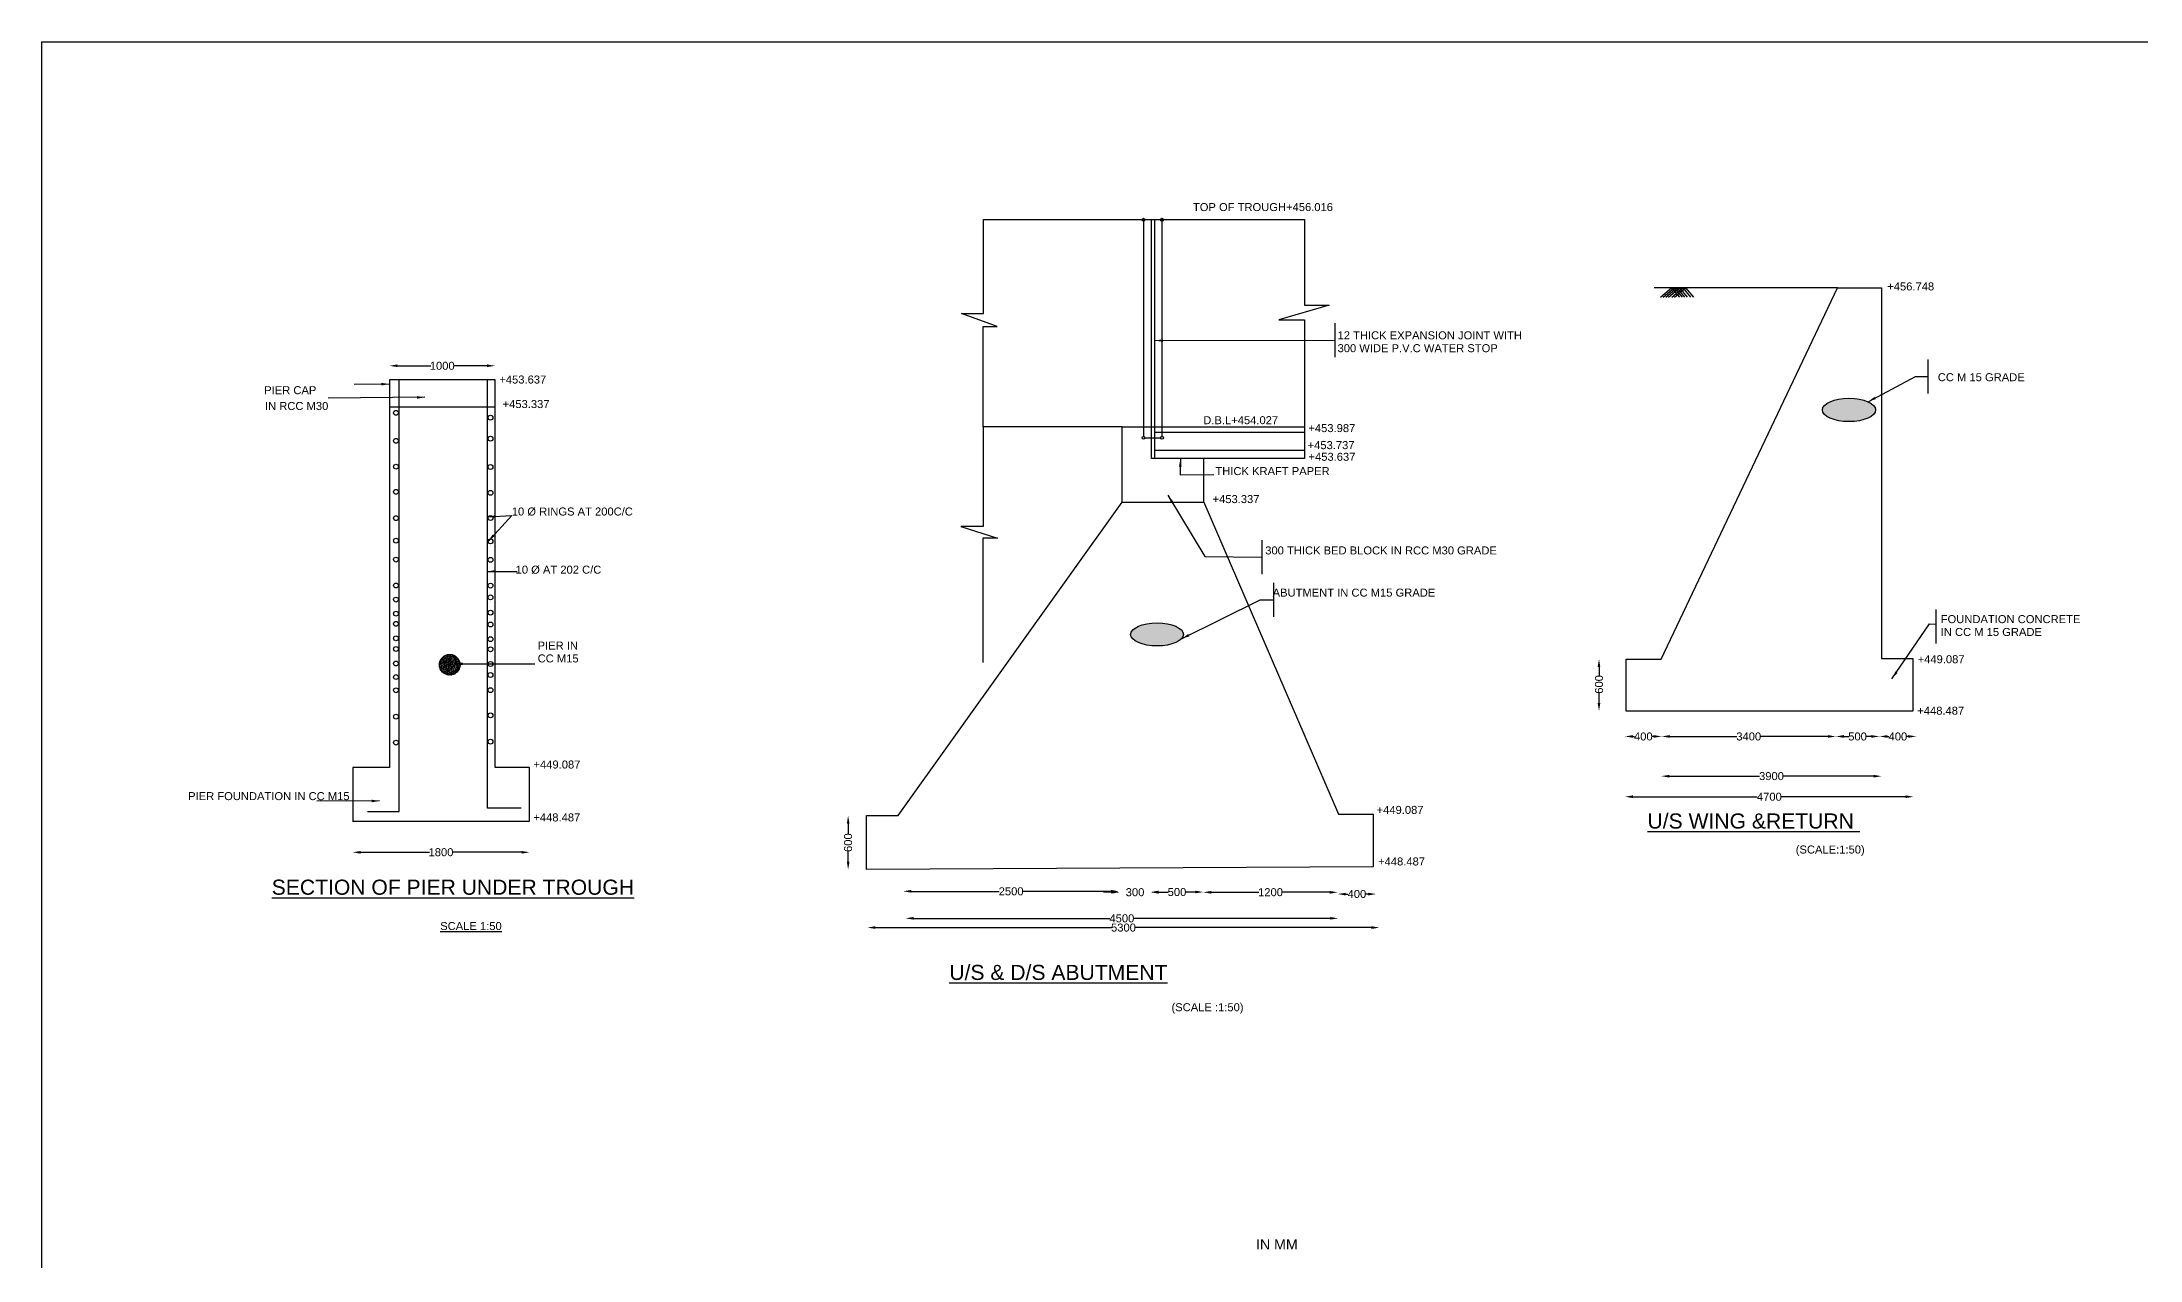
# Model space of a CAD drawing. Header units: millimetres. Extents: x -53217044 to -53196861, y 22129922 to 22143983.
# Drawn here: x -53217044 to -53205243, y 22137131 to 22143983 of the extents above; entities that cross this region are included whole.
import ezdxf

# ---------------------------------------------------------------- set-up
doc = ezdxf.new("R2010")
doc.units = ezdxf.units.MM
doc.header["$MEASUREMENT"] = 0
doc.header["$PDMODE"] = 32
doc.header["$PDSIZE"] = 28
for name, color, linetype in [('DIMENSION', 7, 'Continuous'), ('DRAWING', 2, 'Continuous'), ('TEXT', 7, 'Continuous')]:
    doc.layers.add(name, color=color, linetype=linetype)
doc.styles.get("Standard").update_dxf_attribs({"font": 'arial.ttf', "height": 45})
doc.dimstyles.get("Standard").update_dxf_attribs({"dimtxt": 45, "dimasz": 45, "dimexe": 0.18, "dimexo": 0.0625, "dimgap": 0.09, "dimtad": 0, "dimdec": 0, "dimzin": 0, "dimdsep": 46, "dimtxsty": 'Standard', "dimcen": 0.09, "dimse1": 1, "dimse2": 1, "dimadec": 0, "dimazin": 0, "dimtfac": 1, "dimtdec": 0, "dimtofl": 0, "dimtmove": 0, "dimatfit": 3, "dimfxl": 1, "dimtolj": 1, "dimtzin": 0, "dimarcsym": 0})

# ---------------------------------------------------------------- blocks, each defined once
blk = doc.blocks.new('*D54')
at = {"layer": 'Defpoints', "color": 0, "transparency": 16777216}
for p in [(-53214496, 22142161), (-53215090, 22142082), (-53214496, 22142082)]:
    blk.add_point(p, dxfattribs=at)
at = {"layer": 'DIMENSION', "color": 0, "lineweight": -2, "transparency": 16777216}
for p, q in [((-53215045, 22142161), (-53214858, 22142161)), ((-53214541, 22142161), (-53214728, 22142161))]:
    blk.add_line(p, q, dxfattribs=at)
at = {"layer": 'DIMENSION', "color": 0, "transparency": 16777216}
for points in [[(-53215045, 22142169), (-53215045, 22142154), (-53215090, 22142161)], [(-53214541, 22142169), (-53214541, 22142154), (-53214496, 22142161)]]:
    blk.add_solid(points, dxfattribs=at)
at = {"layer": 'DIMENSION', "color": 0, "transparency": 16777216, "insert": (-53214793, 22142161), "char_height": 45, "attachment_point": 5}
blk.add_mtext('\\A1;1000', dxfattribs=at)
blk = doc.blocks.new('*D55')
at = {"layer": 'Defpoints', "color": 0, "transparency": 16777216}
for p in [(-53215297, 22139599), (-53214302, 22139599), (-53214302, 22139425)]:
    blk.add_point(p, dxfattribs=at)
at = {"layer": 'DIMENSION', "color": 0, "lineweight": -2, "transparency": 16777216}
for p, q in [((-53215252, 22139425), (-53214865, 22139425)), ((-53214347, 22139425), (-53214734, 22139425))]:
    blk.add_line(p, q, dxfattribs=at)
at = {"layer": 'DIMENSION', "color": 0, "transparency": 16777216}
for points in [[(-53215252, 22139432), (-53215252, 22139417), (-53215297, 22139425)], [(-53214347, 22139432), (-53214347, 22139417), (-53214302, 22139425)]]:
    blk.add_solid(points, dxfattribs=at)
at = {"layer": 'DIMENSION', "color": 0, "transparency": 16777216, "insert": (-53214800, 22139425), "char_height": 45, "attachment_point": 5}
blk.add_mtext('\\A1;1800', dxfattribs=at)
blk = doc.blocks.new('*D56')
at = {"layer": 'Defpoints', "color": 0, "transparency": 16777216}
for p in [(-53212406, 22139631), (-53212510, 22139327), (-53212407, 22139327)]:
    blk.add_point(p, dxfattribs=at)
at = {"layer": 'DIMENSION', "color": 0, "lineweight": -2, "transparency": 16777216}
for p, q in [((-53212510, 22139586), (-53212510, 22139529)), ((-53212510, 22139372), (-53212510, 22139429))]:
    blk.add_line(p, q, dxfattribs=at)
at = {"layer": 'DIMENSION', "color": 0, "transparency": 16777216}
for points in [[(-53212517, 22139586), (-53212502, 22139586), (-53212510, 22139631)], [(-53212517, 22139372), (-53212502, 22139372), (-53212510, 22139327)]]:
    blk.add_solid(points, dxfattribs=at)
at = {"layer": 'DIMENSION', "color": 0, "transparency": 16777216, "insert": (-53212510, 22139479), "char_height": 45, "attachment_point": 5, "rotation": 90}
blk.add_mtext('\\A1;600', dxfattribs=at)
blk = doc.blocks.new('*D57')
at = {"layer": 'Defpoints', "color": 0, "transparency": 16777216}
for p in [(-53212200, 22139187), (-53210986, 22139205), (-53210986, 22139190)]:
    blk.add_point(p, dxfattribs=at)
at = {"layer": 'DIMENSION', "color": 0, "lineweight": -2, "transparency": 16777216}
for p, q in [((-53212155, 22139205), (-53211660, 22139205)), ((-53211031, 22139205), (-53211525, 22139205))]:
    blk.add_line(p, q, dxfattribs=at)
at = {"layer": 'DIMENSION', "color": 0, "transparency": 16777216}
for points in [[(-53212155, 22139213), (-53212155, 22139198), (-53212200, 22139205)], [(-53211031, 22139213), (-53211031, 22139198), (-53210986, 22139205)]]:
    blk.add_solid(points, dxfattribs=at)
at = {"layer": 'DIMENSION', "color": 0, "transparency": 16777216, "insert": (-53211593, 22139205), "char_height": 45, "attachment_point": 5}
blk.add_mtext('\\A1;2500', dxfattribs=at)
blk = doc.blocks.new('*D58')
at = {"layer": 'Defpoints', "color": 0, "transparency": 16777216}
for p in [(-53210984, 22139205), (-53210808, 22139200), (-53210808, 22139198)]:
    blk.add_point(p, dxfattribs=at)
at = {"layer": 'DIMENSION', "color": 0, "lineweight": -2, "transparency": 16777216}
for p, q in [((-53211029, 22139200), (-53211074, 22139200)), ((-53210763, 22139200), (-53210718, 22139200))]:
    blk.add_line(p, q, dxfattribs=at)
at = {"layer": 'DIMENSION', "color": 0, "transparency": 16777216}
for points in [[(-53211029, 22139207), (-53211029, 22139192), (-53210984, 22139200)], [(-53210763, 22139207), (-53210763, 22139192), (-53210808, 22139200)]]:
    blk.add_solid(points, dxfattribs=at)
at = {"layer": 'DIMENSION', "color": 0, "transparency": 16777216, "insert": (-53210896, 22139200), "char_height": 45, "attachment_point": 5}
blk.add_mtext('\\A1;300', dxfattribs=at)
blk = doc.blocks.new('*D59')
at = {"layer": 'Defpoints', "color": 0, "transparency": 16777216}
for p in [(-53210808, 22139198), (-53210512, 22139201), (-53210512, 22139197)]:
    blk.add_point(p, dxfattribs=at)
at = {"layer": 'DIMENSION', "color": 0, "lineweight": -2, "transparency": 16777216}
for p, q in [((-53210763, 22139201), (-53210710, 22139201)), ((-53210557, 22139201), (-53210610, 22139201))]:
    blk.add_line(p, q, dxfattribs=at)
at = {"layer": 'DIMENSION', "color": 0, "transparency": 16777216}
for points in [[(-53210763, 22139209), (-53210763, 22139194), (-53210808, 22139201)], [(-53210557, 22139209), (-53210557, 22139194), (-53210512, 22139201)]]:
    blk.add_solid(points, dxfattribs=at)
at = {"layer": 'DIMENSION', "color": 0, "transparency": 16777216, "insert": (-53210660, 22139201), "char_height": 45, "attachment_point": 5}
blk.add_mtext('\\A1;500', dxfattribs=at)
blk = doc.blocks.new('*D60')
at = {"layer": 'Defpoints', "color": 0, "transparency": 16777216}
for p in [(-53210512, 22139201), (-53209756, 22139200), (-53209756, 22139193)]:
    blk.add_point(p, dxfattribs=at)
at = {"layer": 'DIMENSION', "color": 0, "lineweight": -2, "transparency": 16777216}
for p, q in [((-53210467, 22139200), (-53210199, 22139200)), ((-53209801, 22139200), (-53210069, 22139200))]:
    blk.add_line(p, q, dxfattribs=at)
at = {"layer": 'DIMENSION', "color": 0, "transparency": 16777216}
for points in [[(-53210467, 22139207), (-53210467, 22139192), (-53210512, 22139200)], [(-53209801, 22139207), (-53209801, 22139192), (-53209756, 22139200)]]:
    blk.add_solid(points, dxfattribs=at)
at = {"layer": 'DIMENSION', "color": 0, "transparency": 16777216, "insert": (-53210134, 22139200), "char_height": 45, "attachment_point": 5}
blk.add_mtext('\\A1;1200', dxfattribs=at)
blk = doc.blocks.new('*D61')
at = {"layer": 'Defpoints', "color": 0, "transparency": 16777216}
for p in [(-53209756, 22139200), (-53209540, 22139193), (-53209540, 22139190)]:
    blk.add_point(p, dxfattribs=at)
at = {"layer": 'DIMENSION', "color": 0, "lineweight": -2, "transparency": 16777216}
for p, q in [((-53209711, 22139190), (-53209699, 22139190)), ((-53209585, 22139190), (-53209597, 22139190))]:
    blk.add_line(p, q, dxfattribs=at)
at = {"layer": 'DIMENSION', "color": 0, "transparency": 16777216}
for points in [[(-53209711, 22139197), (-53209711, 22139182), (-53209756, 22139190)], [(-53209585, 22139197), (-53209585, 22139182), (-53209540, 22139190)]]:
    blk.add_solid(points, dxfattribs=at)
at = {"layer": 'DIMENSION', "color": 0, "transparency": 16777216, "insert": (-53209648, 22139190), "char_height": 45, "attachment_point": 5}
blk.add_mtext('\\A1;400', dxfattribs=at)
blk = doc.blocks.new('*D62')
at = {"layer": 'Defpoints', "color": 0, "transparency": 16777216}
for p in [(-53212187, 22139053), (-53212187, 22139053), (-53209753, 22139071)]:
    blk.add_point(p, dxfattribs=at)
at = {"layer": 'DIMENSION', "color": 0, "lineweight": -2, "transparency": 16777216}
for p, q in [((-53212142, 22139053), (-53211038, 22139053)), ((-53209798, 22139053), (-53210902, 22139053))]:
    blk.add_line(p, q, dxfattribs=at)
at = {"layer": 'DIMENSION', "color": 0, "transparency": 16777216}
for points in [[(-53212142, 22139061), (-53212142, 22139046), (-53212187, 22139053)], [(-53209798, 22139061), (-53209798, 22139046), (-53209753, 22139053)]]:
    blk.add_solid(points, dxfattribs=at)
at = {"layer": 'DIMENSION', "color": 0, "transparency": 16777216, "insert": (-53210970, 22139053), "char_height": 45, "attachment_point": 5}
blk.add_mtext('\\A1;4500', dxfattribs=at)
blk = doc.blocks.new('*D63')
at = {"layer": 'Defpoints', "color": 0, "transparency": 16777216}
for p in [(-53212401, 22138977), (-53209521, 22139001), (-53209521, 22138992)]:
    blk.add_point(p, dxfattribs=at)
at = {"layer": 'DIMENSION', "color": 0, "lineweight": -2, "transparency": 16777216}
for p, q in [((-53212356, 22139001), (-53211028, 22139001)), ((-53209566, 22139001), (-53210894, 22139001))]:
    blk.add_line(p, q, dxfattribs=at)
at = {"layer": 'DIMENSION', "color": 0, "transparency": 16777216}
for points in [[(-53212356, 22139009), (-53212356, 22138994), (-53212401, 22139001)], [(-53209566, 22139009), (-53209566, 22138994), (-53209521, 22139001)]]:
    blk.add_solid(points, dxfattribs=at)
at = {"layer": 'DIMENSION', "color": 0, "transparency": 16777216, "insert": (-53210961, 22139001), "char_height": 45, "attachment_point": 5}
blk.add_mtext('\\A1;5300', dxfattribs=at)
blk = doc.blocks.new('*D64')
at = {"layer": 'Defpoints', "color": 0, "transparency": 16777216}
for p in [(-53208286, 22140512), (-53208133, 22140512), (-53208133, 22140219)]:
    blk.add_point(p, dxfattribs=at)
at = {"layer": 'DIMENSION', "color": 0, "lineweight": -2, "transparency": 16777216}
for p, q in [((-53208286, 22140467), (-53208286, 22140419)), ((-53208286, 22140264), (-53208286, 22140319))]:
    blk.add_line(p, q, dxfattribs=at)
at = {"layer": 'DIMENSION', "color": 0, "transparency": 16777216}
for points in [[(-53208294, 22140467), (-53208279, 22140467), (-53208286, 22140512)], [(-53208294, 22140264), (-53208279, 22140264), (-53208286, 22140219)]]:
    blk.add_solid(points, dxfattribs=at)
at = {"layer": 'DIMENSION', "color": 0, "transparency": 16777216, "insert": (-53208286, 22140369), "char_height": 45, "attachment_point": 5, "rotation": 90}
blk.add_mtext('\\A1;600', dxfattribs=at)
blk = doc.blocks.new('*D65')
at = {"layer": 'Defpoints', "color": 0, "transparency": 16777216}
for p in [(-53208140, 22140088), (-53208140, 22140076), (-53207934, 22140082)]:
    blk.add_point(p, dxfattribs=at)
at = {"layer": 'DIMENSION', "color": 0, "lineweight": -2, "transparency": 16777216}
for p, q in [((-53208095, 22140076), (-53208087, 22140076)), ((-53207979, 22140076), (-53207986, 22140076))]:
    blk.add_line(p, q, dxfattribs=at)
at = {"layer": 'DIMENSION', "color": 0, "transparency": 16777216}
for points in [[(-53208095, 22140084), (-53208095, 22140069), (-53208140, 22140076)], [(-53207979, 22140084), (-53207979, 22140069), (-53207934, 22140076)]]:
    blk.add_solid(points, dxfattribs=at)
at = {"layer": 'DIMENSION', "color": 0, "transparency": 16777216, "insert": (-53208037, 22140076), "char_height": 45, "attachment_point": 5}
blk.add_mtext('\\A1;400', dxfattribs=at)
blk = doc.blocks.new('*D66')
at = {"layer": 'Defpoints', "color": 0, "transparency": 16777216}
for p in [(-53207934, 22140090), (-53206954, 22140076), (-53206954, 22140076)]:
    blk.add_point(p, dxfattribs=at)
at = {"layer": 'DIMENSION', "color": 0, "lineweight": -2, "transparency": 16777216}
for p, q in [((-53207889, 22140076), (-53207511, 22140076)), ((-53206999, 22140076), (-53207377, 22140076))]:
    blk.add_line(p, q, dxfattribs=at)
at = {"layer": 'DIMENSION', "color": 0, "transparency": 16777216}
for points in [[(-53207889, 22140084), (-53207889, 22140069), (-53207934, 22140076)], [(-53206999, 22140084), (-53206999, 22140069), (-53206954, 22140076)]]:
    blk.add_solid(points, dxfattribs=at)
at = {"layer": 'DIMENSION', "color": 0, "transparency": 16777216, "insert": (-53207444, 22140076), "char_height": 45, "attachment_point": 5}
blk.add_mtext('\\A1;3400', dxfattribs=at)
blk = doc.blocks.new('*D67')
at = {"layer": 'Defpoints', "color": 0, "transparency": 16777216}
for p in [(-53206954, 22140084), (-53206709, 22140076), (-53206709, 22140076)]:
    blk.add_point(p, dxfattribs=at)
at = {"layer": 'DIMENSION', "color": 0, "lineweight": -2, "transparency": 16777216}
for p, q in [((-53206909, 22140076), (-53206881, 22140076)), ((-53206754, 22140076), (-53206782, 22140076))]:
    blk.add_line(p, q, dxfattribs=at)
at = {"layer": 'DIMENSION', "color": 0, "transparency": 16777216}
for points in [[(-53206909, 22140084), (-53206909, 22140069), (-53206954, 22140076)], [(-53206754, 22140084), (-53206754, 22140069), (-53206709, 22140076)]]:
    blk.add_solid(points, dxfattribs=at)
at = {"layer": 'DIMENSION', "color": 0, "transparency": 16777216, "insert": (-53206832, 22140076), "char_height": 45, "attachment_point": 5}
blk.add_mtext('\\A1;500', dxfattribs=at)
blk = doc.blocks.new('*D68')
at = {"layer": 'Defpoints', "color": 0, "transparency": 16777216}
for p in [(-53206709, 22140076), (-53206501, 22140076), (-53206501, 22140072)]:
    blk.add_point(p, dxfattribs=at)
at = {"layer": 'DIMENSION', "color": 0, "lineweight": -2, "transparency": 16777216}
for p, q in [((-53206664, 22140076), (-53206656, 22140076)), ((-53206546, 22140076), (-53206554, 22140076))]:
    blk.add_line(p, q, dxfattribs=at)
at = {"layer": 'DIMENSION', "color": 0, "transparency": 16777216}
for points in [[(-53206664, 22140084), (-53206664, 22140069), (-53206709, 22140076)], [(-53206546, 22140084), (-53206546, 22140069), (-53206501, 22140076)]]:
    blk.add_solid(points, dxfattribs=at)
at = {"layer": 'DIMENSION', "color": 0, "transparency": 16777216, "insert": (-53206605, 22140076), "char_height": 45, "attachment_point": 5}
blk.add_mtext('\\A1;400', dxfattribs=at)
blk = doc.blocks.new('*D69')
at = {"layer": 'Defpoints', "color": 0, "transparency": 16777216}
for p in [(-53207936, 22139853), (-53206697, 22139853), (-53206697, 22139853)]:
    blk.add_point(p, dxfattribs=at)
at = {"layer": 'DIMENSION', "color": 0, "lineweight": -2, "transparency": 16777216}
for p, q in [((-53207891, 22139853), (-53207384, 22139853)), ((-53206742, 22139853), (-53207249, 22139853))]:
    blk.add_line(p, q, dxfattribs=at)
at = {"layer": 'DIMENSION', "color": 0, "transparency": 16777216}
for points in [[(-53207891, 22139860), (-53207891, 22139845), (-53207936, 22139853)], [(-53206742, 22139860), (-53206742, 22139845), (-53206697, 22139853)]]:
    blk.add_solid(points, dxfattribs=at)
at = {"layer": 'DIMENSION', "color": 0, "transparency": 16777216, "insert": (-53207316, 22139853), "char_height": 45, "attachment_point": 5}
blk.add_mtext('\\A1;3900', dxfattribs=at)
blk = doc.blocks.new('*D70')
at = {"layer": 'Defpoints', "color": 0, "transparency": 16777216}
for p in [(-53208140, 22139737), (-53208140, 22139737), (-53206517, 22139751)]:
    blk.add_point(p, dxfattribs=at)
at = {"layer": 'DIMENSION', "color": 0, "lineweight": -2, "transparency": 16777216}
for p, q in [((-53208095, 22139737), (-53207397, 22139737)), ((-53206562, 22139737), (-53207260, 22139737))]:
    blk.add_line(p, q, dxfattribs=at)
at = {"layer": 'DIMENSION', "color": 0, "transparency": 16777216}
for points in [[(-53208095, 22139745), (-53208095, 22139730), (-53208140, 22139737)], [(-53206562, 22139745), (-53206562, 22139730), (-53206517, 22139737)]]:
    blk.add_solid(points, dxfattribs=at)
at = {"layer": 'DIMENSION', "color": 0, "transparency": 16777216, "insert": (-53207328, 22139737), "char_height": 45, "attachment_point": 5}
blk.add_mtext('\\A1;4700', dxfattribs=at)

msp = doc.modelspace()

# ---------------------------------------------------------------- hatches: boundary and pattern name
at = {"layer": 'DIMENSION'}
h = msp.add_hatch(dxfattribs=at)
h.set_pattern_fill('AR-CONC', color=0, scale=5, style=0)
h.set_pattern_definition([(50, (0, 0), (35.86300913, -3.137606749), [3.75, -41.25]), (355, (0, 0), (-6.93756668, 37.609606685), [3, -33]), (100.4514, (2.99, -0.26), (28.925469086, 34.471977103), [3.1870095, -35.0571056]), (46.1842, (0, 10), (53.36205243, -8.275950716), [5.625, -61.875]), (96.6356, (4.447, 9.31), (46.733135277, 48.705893545), [4.7805144, -52.58565]), (351.1842, (0, 10), (46.733097257, 48.705930046), [4.5, -49.5]), (21, (5, 7.5), (29.845352606, -20.130944533), [3.75, -41.25]), (326, (5, 7.5), (12.165766596, 36.257502252), [3, -33]), (71.4514, (7.487, 5.822), (42.01113143, 16.126524835), [3.1870095, -35.0571056]), (37.5, (0, 0), (0.607992766, 16.6446926916), [0, -32.6, 0, -33.5, 0, -33.125]), (7.5, (0, 0), (13.153476872, 19.720585594), [0, -19.1, 0, -31.85, 0, -12.625]), (327.5, (-11.15, 0), (26.6911218086, -1.1277435867), [0, -12.5, 0, -39, 0, -51.75]), (317.5, (-16.15, 0), (29.159308467, 5.005249117), [0, -16.25, 0, -25.9, 0, -36.75])])
edge = h.paths.add_edge_path()
edge.add_ellipse((-53210772.1, 22140650.1), major_axis=(-148.6, 0), ratio=0.4343438, start_angle=0, end_angle=360)
edge = h.paths.add_edge_path()
edge.add_ellipse((-53206880.1, 22141912.9), major_axis=(-149.6, 0), ratio=0.4384057, start_angle=0, end_angle=360)
h = msp.add_hatch(dxfattribs=at)
h.set_pattern_fill('AR-CONC', color=0, style=0)
h.set_pattern_definition([(50, (0, 0), (7.172601826, -0.6275213498), [0.75, -8.25]), (355, (0, 0), (-1.3875133361, 7.521921337), [0.6, -6.6]), (100.4514, (0.598, -0.052), (5.7850938171, 6.8943954206), [0.6374019, -7.01142112]), (46.1842, (0, 2), (10.6724104863, -1.6551901433), [1.125, -12.375]), (96.6356, (0.889, 1.862), (9.3466270555, 9.741178709), [0.95610288, -10.51713]), (351.1842, (0, 2), (9.3466194513, 9.7411860093), [0.9, -9.9]), (21, (1, 1.5), (5.9690705212, -4.02618890665), [0.75, -8.25]), (326, (1, 1.5), (2.4331533192, 7.2515004505), [0.6, -6.6]), (71.4514, (1.4974, 1.1645), (8.4022262858, 3.2253049671), [0.6374019, -7.01142112]), (37.5, (0, 0), (0.12159855317, 3.32893853831), [0, -6.52, 0, -6.7, 0, -6.625]), (7.5, (0, 0), (2.63069537442, 3.94411711882), [0, -3.82, 0, -6.37, 0, -2.525]), (327.5, (-2.23, 0), (5.33822436172, -0.22554871734), [0, -2.5, 0, -7.8, 0, -10.35]), (317.5, (-3.23, 0), (5.83186169342, 1.00104982332), [0, -3.25, 0, -5.18, 0, -7.35])])
edge = h.paths.add_edge_path()
edge.add_ellipse((-53214751, 22140479.6), major_axis=(-58, 0), ratio=1, start_angle=0, end_angle=360)

# ---------------------------------------------------------------- linework, layer by layer
for points in [[(-53209771.6, 22142400.4), (-53209771.6, 22142209.6)], [(-53206436.1, 22142196.1), (-53206436.1, 22142005.3)], [(-53211750.9, 22141818.5), (-53211750.9, 22141257.8), (-53211876.5, 22141257.8), (-53211669.4, 22141191.1), (-53211752.1, 22141191.1), (-53211752.1, 22140491.7)], [(-53210183.3, 22141180.2), (-53210183.3, 22140989.4)], [(-53210116.6, 22140940.2), (-53210116.6, 22140749.4)], [(-53206391.2, 22140790.2), (-53206391.2, 22140599.4)]]:
    msp.add_lwpolyline(points, dxfattribs=at)
at = {"layer": 'DRAWING', "color": 0}
msp.add_lwpolyline([(-53217044.4, 22143982.6), (-53196861.3, 22143982.6), (-53196861.3, 22129922.3), (-53217044.4, 22129922.3)], close=True, dxfattribs=at)
for points in [[(-53212407.3, 22139327.3), (-53212407.3, 22139631.4), (-53212228.2, 22139631.4), (-53210967.8, 22141394.8), (-53210967.8, 22141818.5), (-53211750.9, 22141818.5), (-53211750.9, 22142381.4), (-53211670.8, 22142381.4), (-53211872.2, 22142455.4), (-53211747.8, 22142455.4), (-53211747.8, 22142984.4), (-53209942.7, 22142984.4), (-53209942.7, 22142502.1), (-53209804.5, 22142502.1), (-53210087.5, 22142420.1), (-53209943.3, 22142420.1), (-53209943.3, 22141639.2), (-53210803.2, 22141639.2), (-53210803.2, 22142984.4)], [(-53210784.5, 22141639.2), (-53210784.5, 22142984.4)], [(-53210848.6, 22142975.1), (-53210848.6, 22141763.5)], [(-53210744.3, 22141763.5), (-53210744.3, 22142975.1)], [(-53208133.4, 22140511.5), (-53207936, 22140511.5), (-53206945.3, 22142599.7), (-53207975.2, 22142599.7)], [(-53206945.3, 22142599.7), (-53206697.7, 22142599.7), (-53206697.7, 22140514.9), (-53206520.6, 22140514.9), (-53206520.6, 22140218.6), (-53208133.4, 22140218.6), (-53208133.4, 22140511.5)], [(-53207940.4, 22142547.9), (-53207878.5, 22142599.7), (-53207834.2, 22142546.6)], [(-53207925.1, 22142547.9), (-53207863.2, 22142599.7), (-53207818.9, 22142546.6)], [(-53207910.8, 22142547.9), (-53207849, 22142599.7), (-53207804.7, 22142546.6)], [(-53207896.1, 22142547.9), (-53207834.3, 22142599.7), (-53207790, 22142546.6)], [(-53207877.3, 22142547.9), (-53207815.5, 22142599.7), (-53207771.2, 22142546.6)], [(-53207861.3, 22142547.9), (-53207799.5, 22142599.7), (-53207755.2, 22142546.6)], [(-53215297, 22139599.4), (-53214302.1, 22139599.4), (-53214302.1, 22139901.6), (-53214495.9, 22139901.6), (-53214495.9, 22142082.2), (-53215089.8, 22142082.2), (-53215089.8, 22139901.6), (-53215296.4, 22139901.6), (-53215296.4, 22139599.4)], [(-53215213, 22139653.3), (-53215036, 22139653.3), (-53215036, 22142082.2)], [(-53214349.4, 22139672.4), (-53214537.6, 22139672.4), (-53214537.6, 22142082.2)], [(-53215089.8, 22141930), (-53214495.9, 22141930)], [(-53210967.8, 22141818.5), (-53209943.3, 22141818.5)], [(-53210840.7, 22141755.6), (-53210752.3, 22141755.6)], [(-53210784.5, 22141788.6), (-53209943.3, 22141788.6)], [(-53210784.5, 22141686.2), (-53209943.3, 22141686.2)], [(-53210967.8, 22141394.8), (-53210508.1, 22141394.8), (-53210508.1, 22141639.2)], [(-53210508.1, 22141394.8), (-53209752, 22139639.9), (-53209556, 22139639.9), (-53209556, 22139342.1), (-53212407.3, 22139327.3)]]:
    msp.add_lwpolyline(points, dxfattribs=at)
for centre, radius in [((-53210848.6, 22142983), 7.93), ((-53210744.3, 22142983), 7.93), ((-53215053.1, 22141896.7), 13.7), ((-53214521.2, 22141869.5), 13.7), ((-53215053.1, 22141738.8), 13.7), ((-53214521.2, 22141751.5), 13.7), ((-53210848.6, 22141755.6), 7.93), ((-53210744.3, 22141755.6), 7.93), ((-53215053.1, 22141593.8), 13.7), ((-53214521.2, 22141592.1), 13.7), ((-53215053.1, 22141452.5), 13.7), ((-53214521.2, 22141446.6), 13.7), ((-53215053.1, 22141304.1), 13.7), ((-53214521.2, 22141304.9), 13.7), ((-53215053.1, 22141177.3), 13.7), ((-53214521.2, 22141173.6), 13.7), ((-53215053.1, 22141071), 13.7), ((-53214521.2, 22141069.5), 13.7), ((-53215053.1, 22140925), 13.7), ((-53215053.1, 22140846), 13.7), ((-53214521.2, 22140924.8), 13.7), ((-53214521.2, 22140858.4), 13.7), ((-53215053.1, 22140767), 13.7), ((-53214521.2, 22140772.8), 13.7), ((-53215053.1, 22140709.5), 13.7), ((-53215053.1, 22140628.2), 13.7), ((-53214521.2, 22140706.3), 13.7), ((-53214521.2, 22140623.7), 13.7), ((-53215053.1, 22140568.3), 13.7), ((-53214521.2, 22140566.7), 13.7), ((-53215053.1, 22140486.9), 13.7), ((-53215053.1, 22140410.3), 13.7), ((-53214521.2, 22140484.1), 13.7), ((-53214521.2, 22140422.1), 13.7), ((-53215053.1, 22140336.1), 13.7), ((-53214521.2, 22140336.5), 13.7), ((-53215053.1, 22140187.7), 13.7), ((-53214521.2, 22140194.8), 13.7), ((-53215053.1, 22140041.7), 13.7), ((-53214521.2, 22140047.2), 13.7)]:
    msp.add_circle(centre, radius, dxfattribs=at)
for centre, major_axis, ratio in [((-53206880.1, 22141912.9), (-149.6, 0), 0.4384057), ((-53210772.1, 22140650.1), (-148.6, 0), 0.4343438), ((-53214751, 22140479.6), (-58, 0), 1)]:
    msp.add_ellipse(centre, major_axis=major_axis, ratio=ratio, dxfattribs=at)

# ---------------------------------------------------------------- texts
at = {"layer": 'DIMENSION', "color": 0}
for s, height, p in [('TOP OF TROUGH+456.016', 45, (-53210570.3, 22143031.4)), ('+456.748', 45, (-53206664.9, 22142585)), ('300 WIDE P.V.C WATER STOP', 45, (-53209756.8, 22142237.7)), ('12 THICK EXPANSION JOINT WITH', 45, (-53209756.8, 22142310)), ('PIER CAP', 45, (-53215794.4, 22142001.5)), ('+453.637', 45, (-53214471.8, 22142061.3)), ('CC M 15 GRADE', 45, (-53206380.6, 22142074.4)), ('IN RCC M30', 45, (-53215790, 22141912.5)), ('+453.337', 45, (-53214453.4, 22141923.4)), ('D.B.L+454.027', 45, (-53210512.3, 22141832.7)), ('+453.987', 45, (-53209921, 22141788.2)), ('+453.737', 45, (-53209925.3, 22141692.4)), ('THICK KRAFT PAPER', 45, (-53210443.9, 22141546.4)), ('+453.637', 45, (-53209920.3, 22141626.9)), ('10 Ø RINGS AT 200C/C', 45, (-53214401.7, 22141319)), ('+453.337', 45, (-53210460, 22141388.9)), ('300 THICK BED BLOCK IN RCC M30 GRADE', 45, (-53210163.6, 22141100.1)), ('10 Ø AT 202 C/C', 45, (-53214380.1, 22140991.9)), ('ABUTMENT IN CC M15 GRADE', 45, (-53210122.1, 22140862.8)), ('FOUNDATION CONCRETE', 45, (-53206364, 22140713.7)), ('IN CC M 15 GRADE', 45, (-53206364, 22140641.5)), ('CC M15', 45, (-53214256.3, 22140492.6)), ('PIER IN ', 45, (-53214256.3, 22140564.9)), ('+449.087', 45, (-53206493.9, 22140488.2)), ('+448.487', 45, (-53206496, 22140198.8)), ('+449.087', 45, (-53214279.7, 22139896)), ('PIER FOUNDATION IN CC M15', 45, (-53216222.3, 22139718.2)), ('+449.087', 45, (-53209537.2, 22139640.7)), ('+448.487', 45, (-53214280.4, 22139598.3)), ('%%UU/S WING &RETURN ', 85, (-53208013.4, 22139558.2)), ('(SCALE:1:50)', 45, (-53207179.6, 22139417.8)), ('+448.487', 45, (-53209528.9, 22139350.6)), ('%%USECTION OF PIER UNDER TROUGH', 85, (-53215752.2, 22139185.9)), ('%%USCALE 1:50', 45, (-53214804.4, 22138987.4)), ('%%UU/S & D/S ABUTMENT', 85, (-53211940.6, 22138706.6)), ('(SCALE :1:50)', 45, (-53210690.9, 22138530.7))]:
    msp.add_text(s, height=height, dxfattribs=at).set_placement(p)
at = {"layer": 'TEXT', "color": 0}
msp.add_text('IN MM', height=57.13, dxfattribs=at).set_placement((-53210215.5, 22137190.6))

# ---------------------------------------------------------------- dimensions: what is measured, and where the dimension line sits
at = {"layer": 'DIMENSION', "color": 0}
for base, p1, p2, text, picture, middle in [((-53214495.9, 22142161.5), (-53215089.8, 22142082.2), (-53214495.9, 22142082.2), '1000', '*D54', (-53214792.9, 22142161.5)), ((-53208139.5, 22140076.1), (-53207934, 22140082.1), (-53208139.5, 22140088.1), '400', '*D65', (-53208036.8, 22140076.1)), ((-53206954.3, 22140076.1), (-53207934, 22140090.1), (-53206954.3, 22140076.1), '3400', '*D66', (-53207444.2, 22140076.1)), ((-53206708.9, 22140076.1), (-53206954.3, 22140084.1), (-53206708.9, 22140076.1), '500', '*D67', (-53206831.6, 22140076.1)), ((-53206501.3, 22140076.1), (-53206708.9, 22140076.1), (-53206501.3, 22140072.1), '400', '*D68', (-53206605.1, 22140076.1)), ((-53206696.9, 22139852.9), (-53207936, 22139852.9), (-53206696.9, 22139852.9), '3900', '*D69', (-53207316.4, 22139852.9)), ((-53208139.5, 22139737.3), (-53206517.3, 22139751.2), (-53208139.5, 22139737.3), '4700', '*D70', (-53207328.4, 22139737.3)), ((-53214302.1, 22139424.7), (-53215297, 22139599.4), (-53214302.1, 22139599.4), '1800', '*D55', (-53214799.6, 22139424.7)), ((-53210985.7, 22139205.3), (-53212200, 22139186.9), (-53210985.7, 22139189.7), '2500', '*D57', (-53211592.8, 22139205.3)), ((-53210807.8, 22139199.6), (-53210984.3, 22139205), (-53210807.8, 22139198.2), '300', '*D58', (-53210896, 22139199.6)), ((-53210512.2, 22139201.2), (-53210807.8, 22139198.2), (-53210512.2, 22139197), '500', '*D59', (-53210660, 22139201.2)), ((-53209756.1, 22139199.6), (-53210512.2, 22139201.2), (-53209756.1, 22139192.6), '1200', '*D60', (-53210134.1, 22139199.6)), ((-53209540.1, 22139189.7), (-53209756.1, 22139199.6), (-53209540.1, 22139192.6), '400', '*D61', (-53209648.1, 22139189.7)), ((-53209521.1, 22139001.2), (-53212401.3, 22138976.7), (-53209521.1, 22138992.2), '5300', '*D63', (-53210961.2, 22139001.2)), ((-53212186.8, 22139053.4), (-53209753.2, 22139071.2), (-53212186.8, 22139053.4), '4500', '*D62', (-53210970, 22139053.4))]:
    dim = msp.add_linear_dim(base=base, p1=p1, p2=p2, text=text, dimstyle='Standard', dxfattribs=at)
    dim.commit()
    dim.dimension.update_dxf_attribs({"geometry": picture, "text_midpoint": middle})
dim = msp.add_linear_dim(base=(-53208286.2, 22140511.5), p1=(-53208133.4, 22140218.6), p2=(-53208133.4, 22140511.5), angle=90, text='600', dimstyle='Standard', dxfattribs=at)
dim.commit()
dim.dimension.update_dxf_attribs({"geometry": '*D64', "text_midpoint": (-53208286.2, 22140368.9), "dimtype": 160})
dim = msp.add_linear_dim(base=(-53212509.7, 22139327.3), p1=(-53212405.7, 22139631.4), p2=(-53212407.3, 22139327.3), angle=90, text='600', dimstyle='Standard', dxfattribs=at)
dim.commit()
dim.dimension.update_dxf_attribs({"geometry": '*D56', "text_midpoint": (-53212509.7, 22139479.3)})

# ---------------------------------------------------------------- leaders
for points in [[(-53210784.5, 22142303), (-53209771.6, 22142305)], [(-53215089.8, 22142058.2), (-53215288.2, 22142056.2)], [(-53206773.1, 22141958.7), (-53206506.8, 22142100), (-53206436.1, 22142100.7)], [(-53214889.9, 22141983.8), (-53215435.2, 22141978.2)], [(-53210640.9, 22141639.2), (-53210641.8, 22141547.8), (-53210452.8, 22141548.8)], [(-53210710.7, 22141433.2), (-53210502.8, 22141088.9), (-53210183.3, 22141084.8)], [(-53214537.6, 22141311.2), (-53214401.7, 22141319)], [(-53214534.9, 22141173.6), (-53214401.7, 22141319)], [(-53214537.6, 22141004.7), (-53214371.1, 22141004.7)], [(-53210634.4, 22140625.8), (-53210192.8, 22140843.9), (-53210116.6, 22140844.8)], [(-53206638.3, 22140401), (-53206427.8, 22140709.6), (-53206391.2, 22140707.3)], [(-53214722.9, 22140485.2), (-53214271.9, 22140484)], [(-53215145.2, 22139713.3), (-53215499.1, 22139712.9)]]:
    msp.add_leader(points, dimstyle='Standard', override={"dimgap": 0.09, "dimtad": 0}, dxfattribs=at)

doc.saveas('drawing.dxf')
